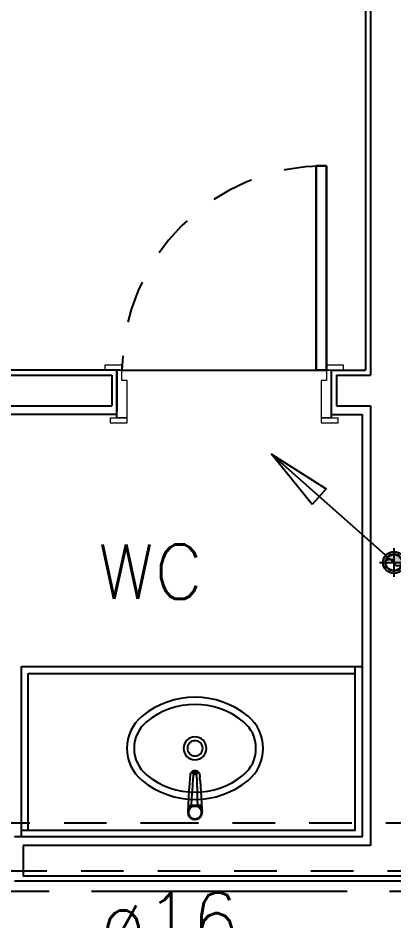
# Model space of a CAD drawing. Header units: millimetres. Extents: x 188.6 to 263.2, y 40.1 to 120.1.
# Drawn here: x 219.663 to 220.767, y 70.523 to 73.173 of the extents above; entities that cross this region are included whole.
import ezdxf

# ---------------------------------------------------------------- set-up
doc = ezdxf.new("R2010")
doc.units = ezdxf.units.MM
for name, pattern in [('CENTER2', [1.125, 0.75, -0.125, 0.125, -0.125]), ('HIDDEN2', [0.1875, 0.125, -0.0625]), ('XREF-TIPO$0$HIDDEN2', [0.1875, 0.125, -0.0625])]:
    doc.linetypes.add(name, pattern=pattern)
for name, color, linetype in [('ARQ', 8, 'Continuous'), ('ARQ-TXT', 8, 'Continuous'), ('ESTR-VIGAS', 11, 'HIDDEN2'), ('ESTRUTURA', 7, 'Continuous'), ('GAS-COL', 7, 'Continuous'), ('GAS-TEXTO', 7, 'Continuous'), ('GAS-TUBO-PISO', 6, 'CENTER2')]:
    doc.layers.add(name, color=color, linetype=linetype)
doc.styles.add('60-75', font='romans.shx', dxfattribs={"height": 0.12})
doc.dimstyles.new('IND75', dxfattribs={"dimtxt": 0.15, "dimasz": 0.1875, "dimexe": 0.15, "dimexo": 0, "dimgap": 0.1, "dimtad": 1, "dimzin": 10, "dimdsep": 46, "dimtxsty": '60-75', "dimcen": 0, "dimclrd": 256, "dimclre": 1, "dimclrt": 256, "dimadec": 0, "dimazin": 0, "dimtfac": 1, "dimtix": 1, "dimtmove": 2, "dimatfit": 3, "dimfxl": 0.15, "dimtolj": 1, "dimtzin": 6, "dimarcsym": 0})

# ---------------------------------------------------------------- blocks, each defined once
blk = doc.blocks.new('XREF-TIPO$0$L59_p')
at = {"color": 252}
blk.add_lwpolyline([(0.1556, 0.0941, 0.358974), (-0.1556, 0.0941, 0.471698), (-0.1556, -0.0941, 0.358974), (0.1556, -0.0941, 0.471698)], format="xyb", close=True, dxfattribs=at)
for points in [[(0.1422, 0.0779, 0.358974), (-0.1422, 0.0779, 0.471698), (-0.1422, -0.0779, 0.358974), (0.1422, -0.0779, 0.471698)], [(0, 0.0225, 1), (0, -0.0225, 1)]]:
    blk.add_lwpolyline(points, format="xyb", close=True)
blk.add_lwpolyline([(0.0335, 0, 336.274616), (0.0335, -0.0004)], format="xyb")
blk = doc.blocks.new('XREF-TIPO$0$1198c35_p')
for p, q in [((-0.0114, 0.0111), (-0.0114, 0.0115)), ((-0.0114, 0.0111), (-0.0114, 0.0111)), ((0.0297, 0.0128), (0.0297, 0.0128)), ((0.0297, 0.0126), (0.0297, 0.0127)), ((0.004, -0.0054), (0.004, -0.0073)), ((0.004, -0.0054), (0.0141, -0.0054)), ((0.0141, -0.0073), (0.004, -0.0073)), ((0.0141, -0.0054), (0.0141, -0.0073)), ((0.0054, -0.0974), (0.0128, -0.0974)), ((0.0226, -0.0968), (0.0226, -0.097)), ((0.0061, -0.1075), (0.0121, -0.1075))]:
    blk.add_line(p, q)
for points in [[(-0.0077, -0.0516, 0), (-0.0078, -0.0508, 0), (-0.0078, -0.0496, 0), (-0.0079, -0.0488, 0), (-0.008, -0.0479, 0), (-0.008, -0.0476, 0), (-0.008, -0.0474, 0), (-0.008, -0.0471, 0), (-0.008, -0.0468, 0), (-0.008, -0.0466, 0), (-0.0081, -0.0463, 0), (-0.0082, -0.0435, 0), (-0.0084, -0.0409, 0), (-0.0086, -0.0384, 0), (-0.0087, -0.0361, 0), (-0.0088, -0.0347, 0), (-0.0089, -0.033, 0), (-0.009, -0.0313, 0), (-0.0091, -0.0297, 0), (-0.0092, -0.0281, 0), (-0.0094, -0.0246, 0), (-0.0096, -0.0211, 0), (-0.0098, -0.0177, 0), (-0.01, -0.0141, 0), (-0.0104, -0.0076, 0), (-0.0108, -0.0012, 0), (-0.0111, 0.005, 0), (-0.0114, 0.0111, 0)], [(-0.0088, -0.0025, 0), (-0.0096, 0.0002, 0), (-0.0102, 0.003, 0), (-0.0109, 0.0065, 0), (-0.0112, 0.0086, 0), (-0.0113, 0.0098, 0), (-0.0114, 0.0105, 0), (-0.0114, 0.0108, 0), (-0.0114, 0.0108, 0), (-0.0114, 0.0109, 0), (-0.0114, 0.011, 0), (-0.0114, 0.011, 0), (-0.0114, 0.0111, 0), (-0.0114, 0.0111, 0), (-0.0114, 0.0111, 0), (-0.0114, 0.0111, 0), (-0.0114, 0.0111, 0), (-0.0114, 0.0111, 0)], [(-0.0086, 0.0036, 0), (-0.0081, 0.0025, 0), (-0.0079, 0.0012, 0), (-0.008, -0.0002, 0), (-0.0084, -0.0016, 0), (-0.0088, -0.0025, 0)], [(-0.0086, 0.0036, 0), (-0.0082, 0.0029, 0), (-0.0075, 0.0019, 0), (-0.0067, 0.001, 0), (-0.0058, 0, 0), (-0.0047, -0.0009, 0), (-0.0035, -0.0019, 0), (-0.0023, -0.0027, 0), (-0.0014, -0.0033, 0), (-0.0005, -0.0037, 0), (0.0005, -0.0042, 0), (0.0014, -0.0046, 0)], [(0.0194, -0.0033, 0), (0.0205, -0.0026, 0), (0.022, -0.0016, 0), (0.0233, -0.0004, 0), (0.0242, 0.0004, 0), (0.0251, 0.0013, 0), (0.0257, 0.0022, 0), (0.0264, 0.0031, 0), (0.027, 0.0042, 0), (0.0277, 0.0053, 0)], [(0.0279, 0.0002, 0), (0.0277, -0.0007, 0), (0.0274, -0.0016, 0), (0.0271, -0.0024, 0), (0.0267, -0.0032, 0), (0.0264, -0.0037, 0), (0.026, -0.0042, 0), (0.0258, -0.0045, 0), (0.0255, -0.0047, 0), (0.0252, -0.005, 0), (0.0248, -0.0052, 0), (0.0244, -0.0054, 0), (0.0242, -0.0055, 0), (0.0239, -0.0056, 0), (0.0236, -0.0057, 0), (0.0232, -0.0058, 0), (0.0227, -0.0059, 0), (0.0221, -0.006, 0), (0.0217, -0.006, 0), (0.0213, -0.0061, 0), (0.0209, -0.0062, 0), (0.0208, -0.0063, 0), (0.0206, -0.0063, 0), (0.0204, -0.0064, 0), (0.0203, -0.0065, 0)], [(0.0297, 0.0125, 0), (0.0285, -0.0088, 0), (0.0273, -0.0301, 0), (0.0259, -0.0514, 0), (0.0247, -0.0689, 0), (0.0234, -0.0865, 0), (0.0227, -0.0952, 0), (0.0226, -0.0962, 0), (0.0226, -0.0966, 0), (0.0226, -0.0968, 0)], [(0.0277, 0.0053, 0), (0.0273, 0.0042, 0), (0.0272, 0.0029, 0), (0.0274, 0.0015, 0), (0.0279, 0.0002, 0)], [(0.0297, 0.0125, 0), (0.0297, 0.0125, 0), (0.0297, 0.0125, 0), (0.0297, 0.0125, 0), (0.0297, 0.0125, 0), (0.0297, 0.0125, 0), (0.0297, 0.0125, 0), (0.0297, 0.0125, 0), (0.0297, 0.0124, 0), (0.0297, 0.0124, 0), (0.0297, 0.0123, 0), (0.0296, 0.0123, 0), (0.0296, 0.0121, 0), (0.0296, 0.0112, 0), (0.0295, 0.0103, 0), (0.0291, 0.0066, 0), (0.0285, 0.0029, 0), (0.0279, 0.0002, 0)], [(0.0011, -0.0071, 0), (0.0011, -0.0071, 0), (0.001, -0.0071, 0), (0.0008, -0.0071, 0), (0.0006, -0.0071, 0), (0.0003, -0.0071, 0), (0, -0.0071, 0), (-0.0008, -0.0073, 0), (-0.0016, -0.0074, 0), (-0.0021, -0.0075, 0), (-0.0027, -0.0075, 0), (-0.003, -0.0076, 0), (-0.0034, -0.0076, 0), (-0.0037, -0.0076, 0), (-0.004, -0.0075, 0), (-0.0042, -0.0075, 0), (-0.0045, -0.0074, 0), (-0.0048, -0.0074, 0), (-0.0051, -0.0073, 0), (-0.0055, -0.0071, 0), (-0.0059, -0.0069, 0), (-0.0061, -0.0067, 0), (-0.0064, -0.0066, 0), (-0.0067, -0.0062, 0), (-0.0071, -0.0059, 0), (-0.0074, -0.0055, 0), (-0.0077, -0.0051, 0), (-0.008, -0.0044, 0), (-0.0084, -0.0037, 0), (-0.0086, -0.0031, 0), (-0.0088, -0.0025, 0)], [(0.0011, -0.0071, 0), (0.0012, -0.0103, 0), (0.0013, -0.0136, 0), (0.0014, -0.0172, 0), (0.0015, -0.021, 0), (0.0016, -0.0245, 0), (0.0017, -0.0281, 0), (0.0017, -0.0293, 0), (0.0017, -0.0303, 0), (0.0017, -0.0312, 0), (0.0017, -0.0322, 0), (0.0018, -0.0332, 0), (0.0019, -0.0389, 0), (0.002, -0.0445, 0), (0.002, -0.0456, 0), (0.002, -0.0467, 0), (0.002, -0.0478, 0), (0.0021, -0.049, 0), (0.0021, -0.0501, 0), (0.0021, -0.0512, 0), (0.0021, -0.0523, 0), (0.0022, -0.0534, 0), (0.0023, -0.0572, 0), (0.0024, -0.0609, 0), (0.0025, -0.0645, 0), (0.0026, -0.0679, 0), (0.0027, -0.0708, 0), (0.0028, -0.0735, 0), (0.0028, -0.0742, 0), (0.0028, -0.0749, 0), (0.0029, -0.0756, 0), (0.0029, -0.0763, 0), (0.0029, -0.077, 0), (0.0029, -0.0777, 0), (0.003, -0.0798, 0), (0.0031, -0.0818, 0), (0.0032, -0.0839, 0), (0.0033, -0.0859, 0), (0.0035, -0.0879, 0), (0.0036, -0.0898, 0), (0.0036, -0.0902, 0), (0.0036, -0.0906, 0), (0.0036, -0.091, 0), (0.0037, -0.0914, 0), (0.0037, -0.0917, 0), (0.0037, -0.0921, 0), (0.0037, -0.0925, 0), (0.0038, -0.0929, 0), (0.0038, -0.0933, 0), (0.0038, -0.0936, 0), (0.0038, -0.0939, 0), (0.0039, -0.0942, 0), (0.0039, -0.0944, 0), (0.0039, -0.0946, 0), (0.0039, -0.0948, 0), (0.004, -0.095, 0), (0.004, -0.0952, 0), (0.0041, -0.0953, 0), (0.0041, -0.0955, 0), (0.0042, -0.0956, 0), (0.0043, -0.096, 0), (0.0045, -0.0963, 0), (0.0047, -0.0966, 0), (0.0049, -0.0969, 0), (0.0051, -0.0971, 0), (0.0054, -0.0974, 0)], [(0.0128, -0.0974, 0), (0.0131, -0.0971, 0), (0.0134, -0.0967, 0), (0.0136, -0.0964, 0), (0.0138, -0.096, 0), (0.014, -0.0957, 0), (0.0141, -0.0954, 0), (0.0143, -0.0948, 0), (0.0144, -0.0943, 0), (0.0144, -0.0937, 0), (0.0144, -0.0931, 0), (0.0151, -0.0844, 0), (0.0164, -0.0669, 0), (0.0176, -0.0494, 0), (0.019, -0.028, 0), (0.0203, -0.0065, 0)], [(0.0203, -0.0065, 0), (0.0188, -0.0069, 0), (0.0173, -0.0071, 0), (0.0157, -0.0072, 0), (0.0141, -0.0073, 0)], [(0.0194, -0.0033, 0), (0.0199, -0.0051, 0), (0.0203, -0.0065, 0)], [(-0.0058, -0.0785, 0), (-0.0059, -0.0776, 0), (-0.0059, -0.0772, 0), (-0.006, -0.0767, 0), (-0.006, -0.0762, 0), (-0.006, -0.0756, 0), (-0.0061, -0.0751, 0), (-0.0061, -0.0748, 0), (-0.0061, -0.0745, 0), (-0.0061, -0.0742, 0), (-0.0063, -0.0726, 0), (-0.0064, -0.0709, 0), (-0.0065, -0.0691, 0), (-0.0066, -0.0672, 0), (-0.0068, -0.0652, 0), (-0.0069, -0.0632, 0), (-0.007, -0.0614, 0), (-0.0072, -0.0597, 0), (-0.0073, -0.0579, 0), (-0.0074, -0.0561, 0), (-0.0074, -0.0556, 0), (-0.0075, -0.0551, 0), (-0.0075, -0.0549, 0), (-0.0075, -0.0548, 0), (-0.0075, -0.0547, 0), (-0.0075, -0.0544, 0), (-0.0076, -0.054, 0), (-0.0076, -0.0534, 0), (-0.0076, -0.0527, 0), (-0.0077, -0.0518, 0), (-0.0077, -0.0516, 0)], [(-0.0039, -0.0992, 0), (-0.004, -0.0989, 0), (-0.0041, -0.0984, 0), (-0.0042, -0.0979, 0), (-0.0043, -0.0976, 0), (-0.0043, -0.0975, 0), (-0.0043, -0.0975, 0), (-0.0043, -0.0975, 0), (-0.0043, -0.0974, 0), (-0.0043, -0.0974, 0), (-0.0043, -0.0974, 0), (-0.0043, -0.0974, 0), (-0.0043, -0.0974, 0), (-0.0043, -0.0974, 0), (-0.0043, -0.0974, 0), (-0.0043, -0.0974, 0), (-0.0045, -0.0962, 0), (-0.0045, -0.0954, 0), (-0.0046, -0.0947, 0), (-0.0046, -0.0939, 0), (-0.0047, -0.0932, 0), (-0.0048, -0.0925, 0), (-0.0048, -0.0918, 0), (-0.0049, -0.0913, 0), (-0.0049, -0.0907, 0), (-0.0049, -0.0902, 0), (-0.005, -0.0897, 0)], [(-0.0002, -0.1049, 0), (-0.001, -0.1041, 0), (-0.0018, -0.1032, 0), (-0.0024, -0.1023, 0), (-0.003, -0.1014, 0), (-0.0033, -0.1007, 0), (-0.0036, -0.1001, 0), (-0.0038, -0.0994, 0), (-0.0039, -0.0992, 0)], [(0.0054, -0.0974, 0), (0.005, -0.0977, 0), (0.0047, -0.0981, 0), (0.0043, -0.0985, 0), (0.0039, -0.099, 0), (0.0035, -0.0994, 0), (0.0032, -0.0998, 0), (0.0028, -0.1003, 0), (0.0024, -0.1007, 0), (0.0021, -0.1011, 0), (0.0017, -0.1015, 0), (0.0014, -0.1019, 0), (0.0011, -0.1023, 0), (0.0009, -0.1027, 0), (0.0006, -0.103, 0), (0.0004, -0.1034, 0), (0.0002, -0.1036, 0), (0.0001, -0.1039, 0), (-0.0001, -0.1041, 0), (-0.0002, -0.1043, 0), (-0.0002, -0.1045, 0), (-0.0003, -0.1046, 0), (-0.0003, -0.1048, 0), (-0.0003, -0.1048, 0), (-0.0002, -0.1049, 0)], [(0.0054, -0.0974, 0), (0.0054, -0.0981, 0), (0.0055, -0.0988, 0), (0.0055, -0.0996, 0), (0.0056, -0.1003, 0), (0.0056, -0.101, 0), (0.0057, -0.1016, 0), (0.0057, -0.1023, 0), (0.0057, -0.103, 0), (0.0058, -0.1036, 0), (0.0058, -0.1042, 0), (0.0059, -0.1046, 0), (0.0059, -0.105, 0), (0.0059, -0.1054, 0), (0.0059, -0.1058, 0), (0.006, -0.1063, 0), (0.006, -0.1066, 0), (0.006, -0.1069, 0), (0.0061, -0.1072, 0), (0.0061, -0.1074, 0), (0.0061, -0.1075, 0)], [(0.0121, -0.1075, 0), (0.0121, -0.1074, 0), (0.0121, -0.1072, 0), (0.0121, -0.107, 0), (0.0121, -0.1068, 0), (0.0122, -0.1065, 0), (0.0122, -0.1061, 0), (0.0122, -0.1057, 0), (0.0123, -0.1052, 0), (0.0123, -0.1047, 0), (0.0123, -0.1042, 0), (0.0124, -0.1036, 0), (0.0124, -0.103, 0), (0.0125, -0.1024, 0), (0.0125, -0.102, 0), (0.0125, -0.1013, 0), (0.0126, -0.1005, 0), (0.0126, -0.0998, 0), (0.0127, -0.0991, 0), (0.0127, -0.0986, 0), (0.0127, -0.098, 0), (0.0128, -0.0974, 0)], [(0.0128, -0.0974, 0), (0.0138, -0.0984, 0), (0.0147, -0.0995, 0), (0.0156, -0.1005, 0), (0.0164, -0.1015, 0), (0.0171, -0.1025, 0), (0.0177, -0.1033, 0), (0.0181, -0.1039, 0), (0.0183, -0.1044, 0), (0.0184, -0.1048, 0), (0.0184, -0.1049, 0)], [(0.0184, -0.1049, 0), (0.018, -0.1053, 0), (0.0176, -0.1056, 0), (0.0172, -0.1059, 0), (0.0171, -0.106, 0), (0.017, -0.1061, 0), (0.0169, -0.1061, 0), (0.0168, -0.1062, 0), (0.0167, -0.1062, 0), (0.0167, -0.1062, 0), (0.0166, -0.1063, 0), (0.0166, -0.1063, 0), (0.0166, -0.1063, 0), (0.0166, -0.1063, 0)], [(0.0222, -0.0989, 0), (0.0222, -0.0989, 0), (0.0219, -0.0997, 0), (0.0215, -0.1006, 0), (0.0211, -0.1014, 0), (0.0206, -0.1024, 0), (0.0199, -0.1033, 0), (0.0192, -0.1041, 0), (0.0184, -0.1049, 0)], [(0.0226, -0.097, 0), (0.0226, -0.097, 0), (0.0225, -0.0975, 0), (0.0224, -0.0979, 0), (0.0223, -0.0984, 0), (0.0222, -0.0989, 0), (0.0222, -0.0989, 0)], [(0.0061, -0.1075, 0), (0.0047, -0.1075, 0), (0.0033, -0.1071, 0), (0.0021, -0.1066, 0), (0.0015, -0.1063, 0)], [(0.0059, -0.1082, 0), (0.0056, -0.1081, 0), (0.005, -0.1079, 0), (0.0045, -0.1078, 0), (0.004, -0.1076, 0), (0.0036, -0.1074, 0), (0.003, -0.1071, 0), (0.0025, -0.1069, 0), (0.0021, -0.1066, 0)], [(0.0061, -0.1075, 0), (0.0064, -0.1077, 0), (0.0069, -0.1079, 0), (0.0072, -0.1081, 0), (0.0074, -0.1081, 0), (0.0077, -0.1082, 0), (0.0078, -0.1082, 0), (0.0079, -0.1083, 0), (0.008, -0.1083, 0), (0.0081, -0.1083, 0)], [(0.0081, -0.1083, 0), (0.0071, -0.1083, 0), (0.007, -0.1083, 0)], [(0.007, -0.1083, 0), (0.008, -0.1084, 0), (0.0088, -0.1085, 0), (0.0095, -0.1084, 0), (0.0103, -0.1084, 0), (0.011, -0.1084, 0)], [(0.0081, -0.1083, 0), (0.0082, -0.1083, 0), (0.0084, -0.1084, 0), (0.0085, -0.1084, 0), (0.0086, -0.1084, 0), (0.0087, -0.1084, 0), (0.0088, -0.1084, 0), (0.0089, -0.1084, 0), (0.0089, -0.1084, 0), (0.0089, -0.1084, 0), (0.009, -0.1084, 0), (0.009, -0.1084, 0), (0.0091, -0.1084, 0), (0.0091, -0.1084, 0), (0.0092, -0.1084, 0), (0.0092, -0.1084, 0), (0.0093, -0.1084, 0), (0.0094, -0.1084, 0), (0.0095, -0.1084, 0), (0.0096, -0.1084, 0), (0.0098, -0.1083, 0), (0.0101, -0.1083, 0)], [(0.0101, -0.1083, 0), (0.0102, -0.1083, 0), (0.0103, -0.1082, 0), (0.0104, -0.1082, 0), (0.0107, -0.1082, 0), (0.0109, -0.1081, 0), (0.0111, -0.108, 0), (0.0114, -0.1079, 0), (0.0116, -0.1078, 0), (0.0121, -0.1075, 0)], [(0.011, -0.1084, 0), (0.0101, -0.1083, 0)], [(0.0121, -0.1075, 0), (0.0135, -0.1075, 0), (0.0148, -0.1071, 0), (0.0161, -0.1066, 0), (0.0166, -0.1063, 0)]]:
    blk.add_polyline3d(points)
blk.add_circle((0.0091, 0.0144), 0.0191)
for centre, radius, start, end in [((0.0091, 0.0144), 0.0207, 0, 211.2083), ((0.0091, 0.0144), 0.0204, 284.4666, 255.5334), ((0.0091, 0.0144), 0.0195, 0, 180), ((0.0091, 0.0144), 0.0195, 180, 0), ((0.0091, 0.0144), 0.0195, 180, 270), ((0.0091, 0.0144), 0.0195, 270, 0), ((0.0091, 0.0144), 0.0207, 334.1045, 0), ((-0.568, 0.0551), 0.5726, 353.7595, 354.015), ((0.0039, 0.0193), 0.0265, 264.0406, 270.134), ((0.009, 0.0145), 0.0205, 248.4737, 255.9324), ((0.0092, 0.0145), 0.0205, 284.0619, 300.0027), ((3.0095, 0.1438), 3.0235, 184.2155, 184.4292), ((0.0089, -0.095), 0.0135, 227.2407, 236.8896), ((0.0083, -0.0975), 0.0109, 257.2283, 263.0963), ((0.0098, -0.0976), 0.0109, 276.4456, 282.3614), ((0.0092, -0.0949), 0.0136, 282.4001, 303.0332)]:
    blk.add_arc(centre, radius, start, end)
blk = doc.blocks.new('XREF-TIPO$0$A$C2D591F4F')
at = {"color": 0}
blk.add_blockref('XREF-TIPO$0$L59_p', (0.2, 0.209), dxfattribs=at)
at = {"color": 0, "rotation": 180}
blk.add_blockref('XREF-TIPO$0$1198c35_p', (0.2091, 0.035), dxfattribs=at)
blk = doc.blocks.new('XREF-TIPO$0$A$C39311470')
at = {"color": 0}
for p, q in [((0, 0), (0, 0.5)), ((0, 0.5), (1, 0.5)), ((0.02, 0.02), (0.02, 0.48)), ((0.02, 0.48), (0.98, 0.48))]:
    blk.add_line(p, q, dxfattribs=at)
blk.add_lwpolyline([(0, 0.02), (0.98, 0.02), (0.98, 0.5)], dxfattribs=at)
blk.add_lwpolyline([(0, 0.5), (1, 0.5), (1, 0), (0, 0)], close=True, dxfattribs=at)
blk.add_blockref('XREF-TIPO$0$A$C2D591F4F', (0.3095, 0.051), dxfattribs=at)
blk = doc.blocks.new('XREF-TIPO$0$A$C6C29679E')
at = {"color": 0, "lineweight": 13}
for p, q in [((0.17, 0.7), (0.155, 0.7)), ((0.155, 0.65), (0.155, 0.7)), ((0.17, 0.65), (0.17, 0.7)), ((0.015, 0.685), (0, 0.685)), ((0, 0.685), (0, 0.635)), ((0.015, 0.685), (0.015, 0.635)), ((0.015, 0.635), (0.015, 0.665)), ((0.155, 0.665), (0.155, 0.65)), ((0.125, 0.635), (0.125, 0.65)), ((0.125, 0.65), (0.155, 0.65)), ((0.155, 0.65), (0.17, 0.65)), ((0, 0.635), (0.015, 0.635)), ((0.015, 0.635), (0.125, 0.635)), ((0.015, 0.065), (0, 0.065)), ((0, 0.065), (0, 0.015)), ((0.015, 0.035), (0.015, 0.065)), ((0.125, 0.065), (0.015, 0.065)), ((0.015, 0.065), (0.015, 0.015)), ((0.125, 0.05), (0.125, 0.065)), ((0.155, 0.05), (0.125, 0.05)), ((0.155, 0.05), (0.155, 0.035)), ((0.155, 0), (0.155, 0.05)), ((0.17, 0), (0.17, 0.05)), ((0, 0.015), (0.015, 0.015)), ((0.155, 0), (0.17, 0))]:
    blk.add_line(p, q, dxfattribs=at)
at = {"color": 0}
for p, q in [((0.015, 0.665), (0.155, 0.665)), ((0.155, 0.65), (0.155, 0.08)), ((0.755, 0.08), (0.155, 0.08)), ((0.155, 0.08), (0.155, 0.05)), ((0.155, 0.05), (0.155, 0.08)), ((0.155, 0.08), (0.755, 0.08)), ((0.755, 0.05), (0.755, 0.08)), ((0.755, 0.08), (0.755, 0.05)), ((0.015, 0.035), (0.155, 0.035)), ((0.155, 0.05), (0.755, 0.05)), ((0.755, 0.05), (0.155, 0.05))]:
    blk.add_line(p, q, dxfattribs=at)
at = {"color": 0, "linetype": 'XREF-TIPO$0$HIDDEN2'}
blk.add_arc((0.155, 0.05), 0.6, 0, 90, dxfattribs=at)
blk = doc.blocks.new('ESTR-TP-29.09.2016')
at = {"layer": 'ESTR-VIGAS'}
for points in [[(14.195, 11.2952), (13.145, 11.2952)], [(17.84, 11.2952), (14.195, 11.2952)], [(13.67, 11.1552), (17.74, 11.1552)]]:
    blk.add_lwpolyline(points, dxfattribs=at)
blk = doc.blocks.new('C50')
h = blk.add_hatch(color=8)
edge = h.paths.add_edge_path()
edge.add_arc((0, 0), 0.0238, 540, 720)
edge.add_ellipse((0.0119, 0), major_axis=(0.0119, 0), ratio=0.815791, start_angle=180, end_angle=360, ccw=False)
edge.add_ellipse((-0.0119, 0), major_axis=(-0.0119, 0), ratio=0.815791, start_angle=180, end_angle=360)
at = {"color": 252}
for p, q in [((0, -0.0421), (0, 0.0421)), ((0.0421, 0), (-0.0421, 0))]:
    blk.add_line(p, q, dxfattribs=at)
at = {"color": 0}
for radius in [0.0318, 0.0253]:
    blk.add_circle((0, 0), radius, dxfattribs=at)
at = {"color": 8}
blk.add_circle((0, 0), 0.0237, dxfattribs=at)
blk.add_ellipse((-0.0119, 0), major_axis=(-0.0119, 0), ratio=0.815791, start_param=3.141593, end_param=6.283185, dxfattribs=at)
at = {"color": 8, "extrusion": (0, 0, -1)}
blk.add_ellipse((0.0119, 0), major_axis=(0.0119, 0), ratio=0.815791, start_param=0, end_param=3.141593, dxfattribs=at)

msp = doc.modelspace()

# ---------------------------------------------------------------- linework, layer by layer
at = {"layer": 'ARQ'}
for p, q in [((220.6832, 74.7796), (220.6832, 72.1396)), ((220.6832, 74.7796), (220.6832, 72.1396)), ((220.6982, 74.7646), (220.6982, 72.1246)), ((220.6982, 74.7646), (220.6982, 72.1246)), ((218.0682, 72.1246), (219.9382, 72.1246)), ((218.0682, 72.1246), (219.9382, 72.1246)), ((219.9632, 72.1396), (218.0832, 72.1396)), ((219.9632, 72.1396), (218.0832, 72.1396)), ((219.9382, 72.1246), (219.9382, 72.0346)), ((219.9382, 72.1246), (219.9382, 72.0346)), ((219.9532, 72.1396), (219.9532, 72.0196)), ((219.9532, 72.1396), (219.9532, 72.0196)), ((220.5832, 72.1396), (220.6832, 72.1396)), ((220.5832, 72.1396), (220.6832, 72.1396)), ((220.5982, 72.1246), (220.5982, 72.0346)), ((220.5982, 72.1246), (220.6982, 72.1246)), ((220.5982, 72.1246), (220.5982, 72.0346)), ((220.5982, 72.1246), (220.6982, 72.1246)), ((218.0682, 72.0346), (219.9382, 72.0346)), ((218.0682, 72.0346), (219.9382, 72.0346)), ((219.9532, 72.0096), (218.0932, 72.0096)), ((219.9532, 72.0096), (218.0932, 72.0096)), ((220.5832, 72.0096), (220.6732, 72.0096)), ((220.5832, 72.0096), (220.6732, 72.0096)), ((220.5982, 72.0346), (220.6982, 72.0346)), ((220.5982, 72.0346), (220.6982, 72.0346)), ((220.6732, 72.0096), (220.6732, 70.7696)), ((220.6732, 72.0096), (220.6732, 70.7696)), ((220.6982, 72.0346), (220.6982, 70.7446)), ((220.6982, 72.0346), (220.6982, 70.7446)), ((220.6732, 70.7696), (219.6532, 70.7696)), ((220.6732, 70.7696), (219.6532, 70.7696)), ((220.6982, 70.7446), (219.6782, 70.7446)), ((219.6782, 70.7446), (219.6782, 70.6546)), ((220.6982, 70.7446), (219.6782, 70.7446)), ((219.6782, 70.7446), (219.6782, 70.6546)), ((220.9232, 70.6396), (219.6532, 70.6396)), ((220.9232, 70.6396), (219.6532, 70.6396)), ((220.8982, 70.6546), (219.6782, 70.6546)), ((220.8982, 70.6546), (219.6782, 70.6546))]:
    msp.add_line(p, q, dxfattribs=at)
at = {"layer": 'GAS-TUBO-PISO'}
msp.add_lwpolyline([(218.7541, 70.6104), (222.3723, 70.6104, 0.414214), (222.5223, 70.7604), (222.5223, 70.7691)], format="xyb", dxfattribs=at)

# ---------------------------------------------------------------- block references
at = {"layer": 'ARQ', "rotation": 90}
msp.add_blockref('XREF-TIPO$0$A$C6C29679E', (220.6182, 71.9846), dxfattribs=at)
msp.add_blockref('XREF-TIPO$0$A$C6C29679E', (220.6182, 71.9846), dxfattribs=at)
at = {"layer": 'ARQ'}
msp.add_blockref('XREF-TIPO$0$A$C39311470', (219.6732, 70.7696), dxfattribs=at)
msp.add_blockref('XREF-TIPO$0$A$C39311470', (219.6732, 70.7696), dxfattribs=at)
at = {"layer": 'ESTRUTURA'}
msp.add_blockref('ESTR-TP-29.09.2016', (205.9531, 59.5144), dxfattribs=at)
at = {"layer": 'GAS-COL', "rotation": 180}
msp.add_blockref('C50', (220.7665, 71.575), dxfattribs=at)

# ---------------------------------------------------------------- texts
at = {"layer": 'ARQ-TXT', "style": '60-75'}
msp.add_text('WC', height=0.16, dxfattribs=at).set_placement((219.8978, 71.4681))
at = {"layer": 'GAS-TEXTO', "style": '60-75'}
msp.add_text('ø16', height=0.16, dxfattribs=at).set_placement((219.9066, 70.4467))

# ---------------------------------------------------------------- leaders
at = {"layer": 'GAS-COL'}
msp.add_leader([(220.4069, 71.8928), (220.7665, 71.575)], dimstyle='IND75', override={"dimldrblk": 'ClosedBlank'}, dxfattribs=at)

doc.saveas('drawing.dxf')
